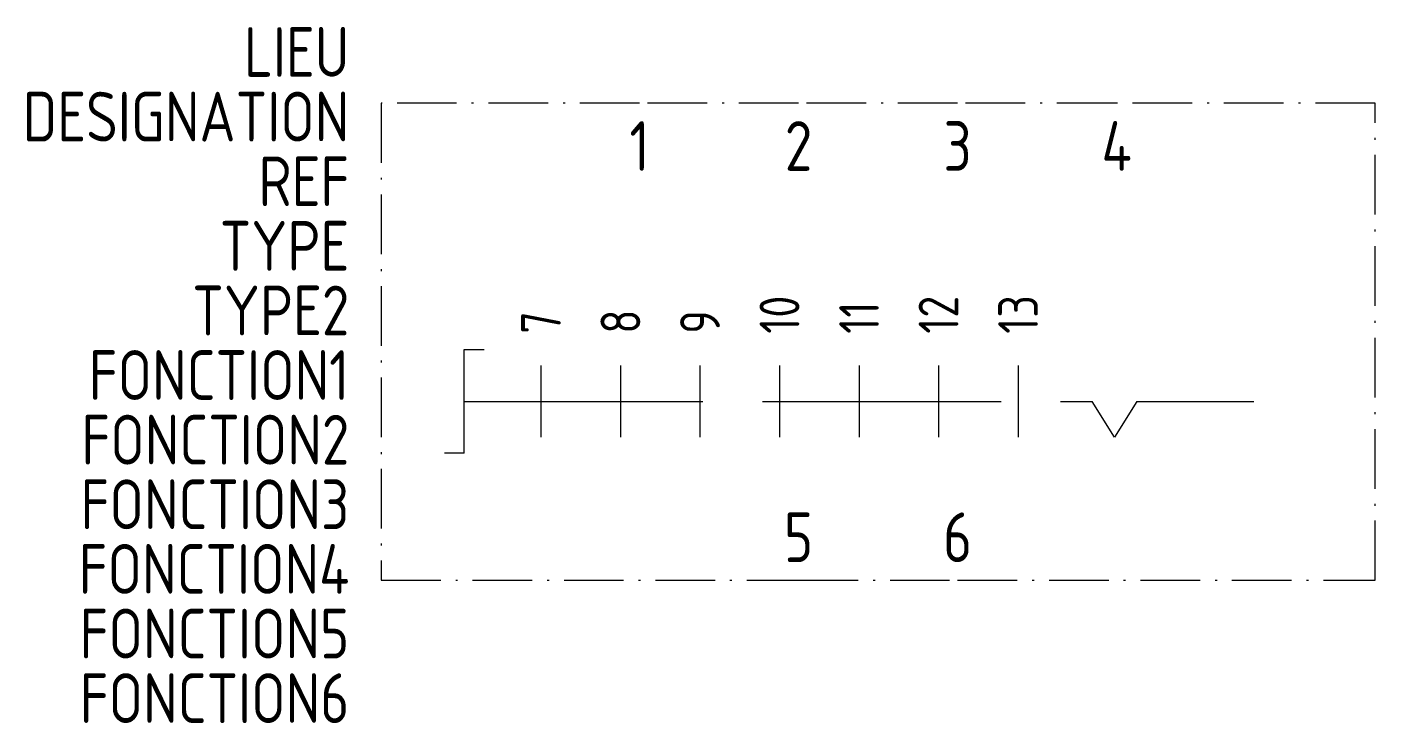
# Model space of a CAD drawing. Extents: x -1615.5 to -1547.6, y -910.8 to -875.8.
import ezdxf
from ezdxf.enums import TextEntityAlignment as Align

# ---------------------------------------------------------------- set-up
doc = ezdxf.new("R2010")
doc.units = 0
doc.linetypes.add('ACAD_ISO02W100', pattern=[15, 12, -3])
doc.linetypes.add('ACAD_ISO10W100', pattern=[18, 12, -3, 0, -3])
for name, color, linetype in [('SYMB_BOITE', 6, 'ACAD_ISO10W100'), ('SYMB_FIL', 3, 'CONTINUOUS'), ('SYMB_FIL_FIN', 1, 'CONTINUOUS'), ('SYMB_LIAISON', 1, 'ACAD_ISO02W100'), ('SYMB_TXT_CONTACT', 2, 'CONTINUOUS'), ('SYMB_TXT_NOM', 3, 'CONTINUOUS')]:
    doc.layers.add(name, color=color, linetype=linetype)
doc.styles.add('NET2_5', font='isocp.shx', dxfattribs={"width": 0.9, "height": 2.5})
doc.styles.add('NET_2', font='isocp.shx', dxfattribs={"width": 0.9, "height": 2})

msp = doc.modelspace()

# ---------------------------------------------------------------- linework, layer by layer
at = {"layer": 'SYMB_BOITE', "ltscale": 0.25}
for points in [[(-1584.634, -879.593), (-1597.634, -879.593), (-1597.634, -903.593)], [(-1576.634, -879.593), (-1584.634, -879.593)], [(-1568.634, -879.593), (-1576.634, -879.593)], [(-1560.634, -879.593), (-1568.634, -879.593)], [(-1568.634, -903.593), (-1547.634, -903.593), (-1547.634, -879.593), (-1560.634, -879.593)], [(-1597.634, -903.593), (-1576.634, -903.593)], [(-1576.634, -903.593), (-1568.634, -903.593)]]:
    msp.add_lwpolyline(points, dxfattribs=at)
at = {"layer": 'SYMB_FIL'}
for p, q in [((-1593.45, -891.993), (-1592.45, -891.993)), ((-1593.45, -897.193), (-1593.45, -891.993)), ((-1589.593, -892.793), (-1589.593, -896.393)), ((-1585.593, -892.793), (-1585.593, -896.393)), ((-1581.593, -892.793), (-1581.593, -896.393)), ((-1577.593, -892.793), (-1577.593, -896.393)), ((-1573.593, -892.793), (-1573.593, -896.393)), ((-1569.593, -892.793), (-1569.593, -896.393)), ((-1565.593, -892.793), (-1565.593, -896.393)), ((-1593.45, -897.193), (-1594.45, -897.193))]:
    msp.add_line(p, q, dxfattribs=at)
at = {"layer": 'SYMB_FIL_FIN'}
for p, q in [((-1560.736, -896.393), (-1561.861, -894.593)), ((-1559.611, -894.593), (-1560.736, -896.393))]:
    msp.add_line(p, q, dxfattribs=at)
at = {"layer": 'SYMB_LIAISON'}
for p, q in [((-1593.45, -894.593), (-1561.861, -894.593)), ((-1559.611, -894.593), (-1553.736, -894.593))]:
    msp.add_line(p, q, dxfattribs=at)

# ---------------------------------------------------------------- texts
at = {"layer": 'SYMB_TXT_CONTACT', "style": 'NET2_5', "width": 0.9, "flags": 8}
for tag, text, p in [('1', '10', (-1584.634, -883)), ('2', '6', (-1576.634, -883)), ('3', '2', (-1568.634, -883)), ('4', '12', (-1560.634, -883)), ('5', '1', (-1576.634, -902.678)), ('6', '3', (-1568.634, -902.678))]:
    msp.add_attdef(tag, text=text, height=2.5, dxfattribs=at).set_placement(p, align=Align.CENTER)
at = {"layer": 'SYMB_TXT_CONTACT', "style": 'NET_2', "width": 0.9, "flags": 8}
for tag, text, p in [('10', '0', (-1577.593, -891.193)), ('12', 'L2-N', (-1569.593, -891.193)), ('13', 'L3-N', (-1565.593, -891.193)), ('7', 'L3-L1', (-1589.593, -891.193)), ('8', 'L2-L3', (-1585.593, -891.193)), ('9', 'L1-L2', (-1581.593, -891.193)), ('11', 'L1-N', (-1573.593, -891.193))]:
    msp.add_attdef(tag, text=text, height=2, rotation=90, dxfattribs=at).set_placement(p, align=Align.MIDDLE_LEFT)
at = {"layer": 'SYMB_TXT_NOM', "style": 'NET2_5', "width": 0.9, "flags": 8}
for tag, text, p in [('LIEU', '', (-1599.234, -878.272)), ('DESIGNATION', 'S?', (-1599.234, -881.522)), ('REF', '', (-1599.234, -884.772)), ('TYPE', '', (-1599.234, -888.022)), ('TYPE2', '', (-1599.234, -891.272)), ('FONCTION1', '', (-1599.234, -894.522)), ('FONCTION2', '', (-1599.234, -897.772)), ('FONCTION3', '', (-1599.234, -901.022)), ('FONCTION4', '', (-1599.234, -904.272)), ('FONCTION5', '', (-1599.234, -907.522)), ('FONCTION6', '', (-1599.234, -910.772))]:
    msp.add_attdef(tag, text=text, height=2.5, dxfattribs=at).set_placement(p, align=Align.RIGHT)

doc.saveas('drawing.dxf')
